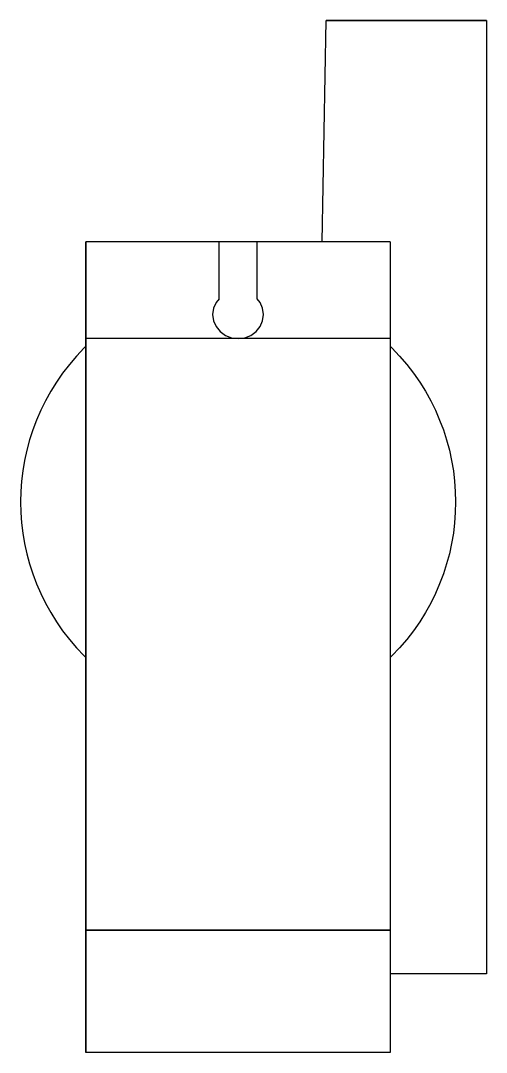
# Model space of a CAD drawing. Header units: millimetres. Extents: x -658 to 1307, y -81 to 472.
# Drawn here: x 878.06 to 897.34, y -81.27 to -38.62 of the extents above; entities that cross this region are included whole.
import ezdxf

# ---------------------------------------------------------------- set-up
doc = ezdxf.new("R2010")
doc.units = ezdxf.units.MM
doc.layers.get('0').update_dxf_attribs({"true_color": 0xffffff})
doc.layers.add('servo', color=36, linetype='Continuous', true_color=0x664400)

# ---------------------------------------------------------------- blocks, each defined once
blk = doc.blocks.new('Difference_1')
for p, q in [((14.56, 35.167, 32.285), (14.724, 44.312, 32.285)), ((14.56, 35.167, 28.785), (14.724, 44.312, 28.785)), ((14.724, 44.312, 28.785), (14.724, 44.312, 32.285)), ((21.356, 44.312, 28.785), (14.724, 44.312, 28.785)), ((14.724, 44.312, 32.285), (21.356, 44.312, 32.285)), ((21.356, 44.312, 32.285), (21.356, 44.312, 28.785)), ((21.356, 44.312, 32.285), (21.356, 4.913, 32.285)), ((21.356, 44.312, 28.785), (21.356, 4.913, 28.785)), ((14.56, 35.167, 32.285), (14.56, 35.167, 28.785)), ((4.781, 31.167, 10.085), (4.781, 6.719, 10.086)), ((17.381, 31.167, 10.085), (4.781, 31.167, 10.085)), ((17.381, 31.167, 10.085), (17.381, 6.719, 10.086)), ((4.717, 30.781, 32.285), (4.781, 30.851, 32.285)), ((4.717, 30.781, 24.285), (4.781, 30.851, 24.285)), ((4.781, 17.983, 24.285), (4.781, 30.851, 24.285)), ((4.781, 30.851, 32.285), (4.781, 30.851, 24.285)), ((17.381, 30.851, 28.785), (17.381, 30.851, 24.285)), ((17.381, 30.851, 24.285), (17.381, 17.983, 24.285)), ((17.445, 30.781, 28.785), (17.381, 30.851, 28.785)), ((17.445, 30.781, 24.285), (17.381, 30.851, 24.285)), ((4.187, 30.202, 32.285), (4.187, 30.202, 24.285)), ((17.976, 30.202, 28.785), (17.976, 30.202, 24.285)), ((3.709, 29.579, 32.285), (3.709, 29.579, 24.285)), ((18.454, 29.579, 28.785), (18.454, 29.579, 24.285)), ((3.287, 28.917, 32.285), (3.287, 28.917, 24.285)), ((18.876, 28.917, 28.785), (18.876, 28.917, 24.285)), ((2.925, 28.22, 32.285), (2.925, 28.22, 24.285)), ((19.238, 28.22, 28.785), (19.238, 28.22, 24.285)), ((2.624, 27.495, 32.285), (2.624, 27.495, 24.285)), ((19.539, 27.495, 28.785), (19.539, 27.495, 24.285)), ((2.388, 26.746, 32.285), (2.388, 26.746, 24.285)), ((19.775, 26.746, 28.785), (19.775, 26.746, 24.285)), ((2.218, 25.98, 32.285), (2.218, 25.98, 24.285)), ((19.945, 25.98, 28.785), (19.945, 25.98, 24.285)), ((2.116, 25.201, 32.285), (2.116, 25.201, 24.285)), ((20.047, 25.201, 28.785), (20.047, 25.201, 24.285)), ((2.081, 24.417, 32.285), (2.081, 24.417, 24.285)), ((20.081, 24.417, 28.785), (20.081, 24.417, 24.285)), ((2.116, 23.632, 32.285), (2.116, 23.632, 24.285)), ((20.047, 23.632, 28.785), (20.047, 23.632, 24.285)), ((2.218, 22.854, 32.285), (2.218, 22.854, 24.285)), ((19.945, 22.854, 28.785), (19.945, 22.854, 24.285)), ((2.388, 22.087, 32.285), (2.388, 22.087, 24.285)), ((19.775, 22.087, 28.785), (19.775, 22.087, 24.285)), ((2.624, 21.339, 32.285), (2.624, 21.339, 24.285)), ((19.539, 21.339, 28.785), (19.539, 21.339, 24.285)), ((2.925, 20.613, 32.285), (2.925, 20.613, 24.285)), ((19.238, 20.613, 28.785), (19.238, 20.613, 24.285)), ((3.287, 19.917, 32.285), (3.287, 19.917, 24.285)), ((18.876, 19.917, 28.785), (18.876, 19.917, 24.285)), ((3.709, 19.255, 32.285), (3.709, 19.255, 24.285)), ((18.454, 19.255, 28.785), (18.454, 19.255, 24.285)), ((4.187, 18.632, 32.285), (4.187, 18.632, 24.285)), ((17.976, 18.632, 28.785), (17.976, 18.632, 24.285)), ((4.717, 18.053, 32.285), (4.781, 17.983, 32.285)), ((4.717, 18.053, 24.285), (4.781, 17.983, 24.285)), ((4.781, 1.667, 32.285), (4.781, 17.983, 32.285)), ((4.781, 17.983, 32.285), (4.781, 17.983, 24.285)), ((17.445, 18.053, 28.785), (17.381, 17.983, 28.785)), ((17.445, 18.053, 24.285), (17.381, 17.983, 24.285)), ((17.381, 17.983, 28.785), (17.381, 17.983, 24.285)), ((17.381, 17.983, 28.785), (17.381, 4.913, 28.785)), ((4.781, 6.719, 10.086), (4.781, 6.719, 16.485)), ((4.781, 6.719, 16.485), (17.381, 6.719, 16.485)), ((17.381, 6.719, 10.086), (4.781, 6.719, 10.086)), ((17.381, 6.719, 10.086), (17.381, 6.719, 16.485)), ((17.381, 4.913, 32.285), (17.381, 4.913, 28.785)), ((17.381, 4.913, 32.285), (17.381, 1.667, 32.285)), ((21.356, 4.913, 32.285), (17.381, 4.913, 32.285)), ((21.356, 4.913, 28.785), (17.381, 4.913, 28.785)), ((21.356, 4.913, 32.285), (21.356, 4.913, 28.785)), ((17.381, 1.667, 32.285), (4.781, 1.667, 32.285))]:
    blk.add_line(p, q)
at = {"extrusion": (2.83245e-08, 2.98023e-08, 1)}
for centre in [(11.081, 24.417, 32.285), (11.081, 24.417, 24.285)]:
    blk.add_arc(centre, 9, 135, 225, dxfattribs=at)
at = {"extrusion": (-2.83245e-08, -2.98023e-08, -1)}
for centre in [(-11.081, 24.417, -28.785), (-11.081, 24.417, -24.285)]:
    blk.add_arc(centre, 9, 135, 225, dxfattribs=at)
at = {"layer": 'servo'}
for p, q in [((4.781, 30.851, 32.285), (4.781, 35.167, 32.285)), ((11.871, 35.167, 16.485), (10.292, 35.167, 16.485)), ((17.381, 35.167, 28.785), (17.381, 30.851, 28.785)), ((10.065, 32.426, 16.485), (10.029, 32.167, 16.485)), ((17.381, 31.167, 16.485), (17.381, 31.167, 10.085))]:
    blk.add_line(p, q, dxfattribs=at)
at = {"layer": 'servo', "color": 8, "true_color": 0x808080}
for p, q in [((14.56, 35.167, 32.285), (4.781, 35.167, 32.285)), ((4.781, 35.167, 16.485), (4.781, 31.167, 16.485)), ((4.781, 35.167, 16.485), (4.781, 35.167, 32.285)), ((10.292, 35.167, 16.485), (4.781, 35.167, 16.485)), ((10.292, 32.818, 16.485), (10.292, 35.167, 16.485)), ((17.381, 35.167, 16.485), (11.871, 35.167, 16.485)), ((11.871, 32.818, 16.485), (11.871, 35.167, 16.485)), ((17.381, 35.167, 28.785), (14.56, 35.167, 28.785)), ((17.381, 35.167, 16.485), (17.381, 31.167, 16.485)), ((17.381, 35.167, 16.485), (17.381, 35.167, 28.785)), ((10.17, 32.667, 16.485), (10.065, 32.426, 16.485)), ((10.292, 32.818, 16.485), (10.17, 32.667, 16.485)), ((11.993, 32.667, 16.485), (11.871, 32.818, 16.485)), ((12.098, 32.426, 16.485), (11.993, 32.667, 16.485)), ((12.134, 32.167, 16.485), (12.098, 32.426, 16.485)), ((10.029, 32.167, 16.485), (10.065, 31.908, 16.485)), ((12.098, 31.908, 16.485), (12.134, 32.167, 16.485)), ((10.065, 31.908, 16.485), (10.17, 31.667, 16.485)), ((10.17, 31.667, 16.485), (10.337, 31.46, 16.485)), ((11.825, 31.46, 16.485), (11.993, 31.667, 16.485)), ((11.993, 31.667, 16.485), (12.098, 31.908, 16.485)), ((4.781, 31.167, 16.485), (4.781, 31.167, 10.085)), ((11.081, 31.167, 16.485), (4.781, 31.167, 16.485)), ((10.337, 31.46, 16.485), (10.555, 31.301, 16.485)), ((10.555, 31.301, 16.485), (10.809, 31.201, 16.485)), ((10.809, 31.201, 16.485), (11.081, 31.167, 16.485)), ((11.081, 31.167, 16.485), (11.354, 31.201, 16.485)), ((17.381, 31.167, 16.485), (11.081, 31.167, 16.485)), ((11.354, 31.201, 16.485), (11.608, 31.301, 16.485)), ((11.608, 31.301, 16.485), (11.825, 31.46, 16.485)), ((4.781, 6.719, 16.485), (4.781, 1.667, 16.485)), ((17.381, 6.719, 16.485), (17.381, 1.667, 16.485)), ((4.781, 1.667, 16.485), (4.781, 1.667, 32.285)), ((17.381, 1.667, 16.485), (4.781, 1.667, 16.485)), ((17.381, 1.667, 16.485), (17.381, 1.667, 32.285))]:
    blk.add_line(p, q, dxfattribs=at)

msp = doc.modelspace()

# ---------------------------------------------------------------- block references
msp.add_blockref('Difference_1', (875.979, -82.936, -16.083))

doc.saveas('drawing.dxf')
